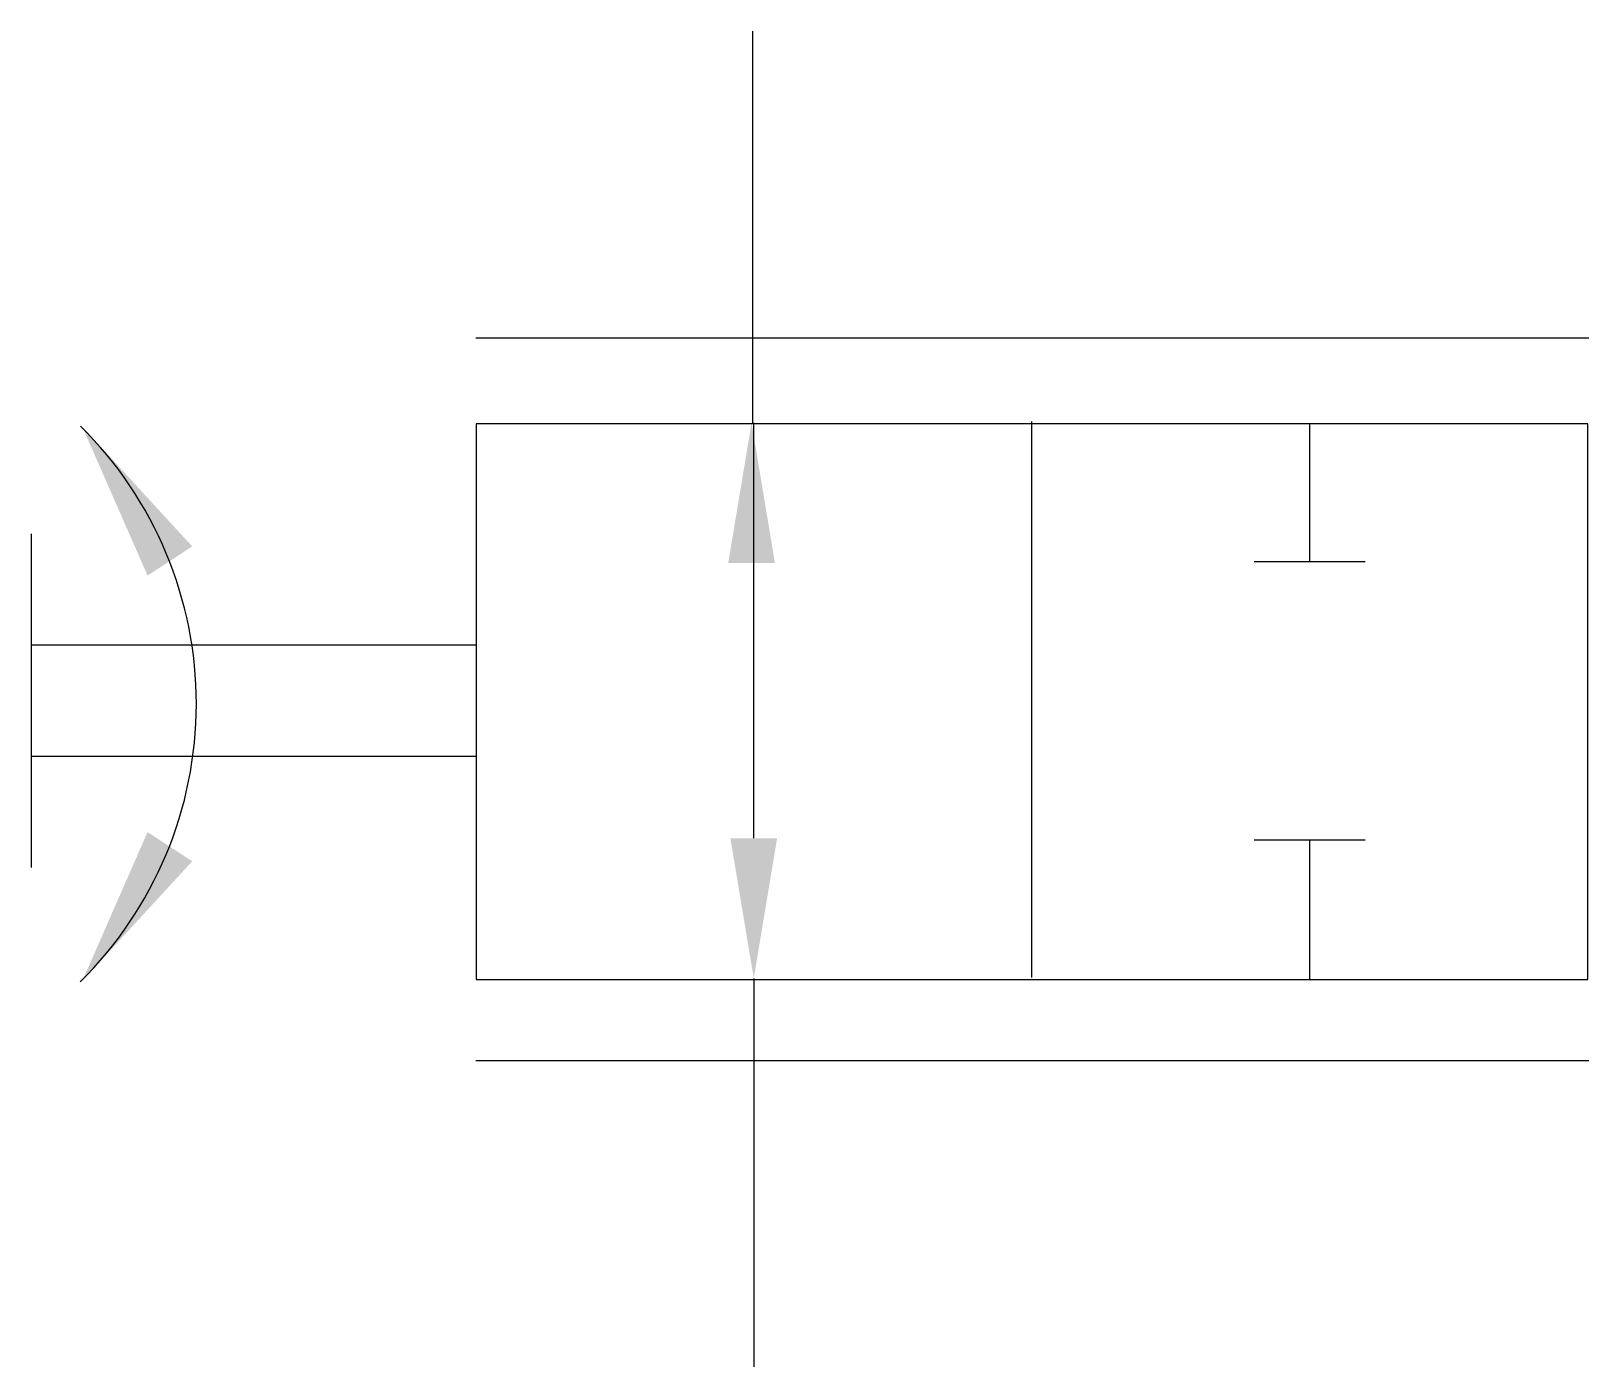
# Model space of a CAD drawing. Extents: x 237.2 to 265.2, y 25.9 to 50.
import ezdxf

# ---------------------------------------------------------------- set-up
doc = ezdxf.new("R2010")
doc.units = 0
doc.header["$LTSCALE"] = 5
doc.header["$MEASUREMENT"] = 0
doc.layers.add('11', color=1, linetype='CONTINUOUS')
doc.layers.add('12', color=2, linetype='CONTINUOUS')

# ---------------------------------------------------------------- blocks, each defined once
blk = doc.blocks.new('911', base_point=(82.692, 361.379))
at = {"layer": '11'}
for p, q in [((74.692, 363.379), (74.692, 357.379)), ((82.692, 361.379), (74.692, 361.379)), ((74.692, 359.379), (82.692, 359.379))]:
    blk.add_line(p, q, dxfattribs=at)

msp = doc.modelspace()

# ---------------------------------------------------------------- linework, layer by layer
at = {"layer": '11'}
for p, q in [((250.15, 42.907), (250.15, 49.968)), ((265.191, 44.444), (245.165, 44.444)), ((265.171, 42.907), (245.171, 42.907)), ((245.171, 42.907), (245.171, 32.907)), ((250.166, 35.448), (250.166, 42.923)), ((255.168, 32.944), (255.168, 42.944)), ((260.165, 42.907), (260.165, 40.423)), ((265.171, 32.907), (265.171, 42.907)), ((261.169, 40.423), (259.169, 40.423)), ((259.169, 35.423), (261.169, 35.423)), ((260.165, 35.423), (260.165, 32.907)), ((245.171, 32.907), (255.171, 32.907)), ((250.169, 32.928), (250.169, 25.94)), ((255.171, 32.907), (265.171, 32.907)), ((265.191, 31.444), (245.165, 31.444))]:
    msp.add_line(p, q, dxfattribs=at)
msp.add_arc((233.106, 37.867), 7.031, 314.6352, 45.3071, dxfattribs=at)
at = {"layer": '12'}
for points in [[(249.707, 40.403), (250.547, 40.403), (250.127, 42.923)], [(240.063, 40.699), (239.259, 40.175), (238.087, 42.849)], [(240.063, 35.035), (239.259, 35.56), (238.087, 32.886)], [(250.586, 35.448), (249.746, 35.448), (250.166, 32.928)]]:
    msp.add_solid(points, dxfattribs=at)

# ---------------------------------------------------------------- block references
at = {"layer": '11'}
msp.add_blockref('911', (245.165, 38.923), dxfattribs=at)

doc.saveas('drawing.dxf')
